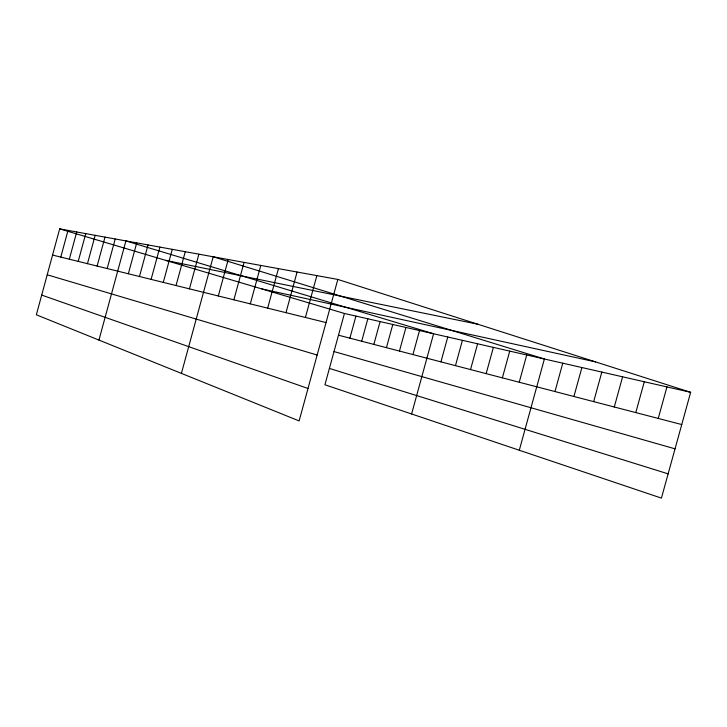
<?xml version="1.0" encoding="UTF-8"?>
<svg xmlns="http://www.w3.org/2000/svg" width="727" height="727" viewBox="0 0 727 727"><rect width="100%" height="100%" fill="white"/><g stroke="black" fill="none" stroke-linecap="round" stroke-linejoin="round"><path stroke-width="1.09" d="M337.828 279.432L59.669 228.878L36.35 314.8L299.124 420.924L337.828 279.432L690.65 392.307L661.425 498.122L324.924 384.774L344.434 313.464L690.65 392.307M60.777 257.085L68.029 230.395M69.329 259.203L76.717 231.977M78.216 261.393L85.759 233.621M87.467 263.674L95.173 235.33M97.118 266.055L104.988 237.12M107.178 268.545L115.22 238.974M98.945 340.072L125.907 240.919L433.601 333.775L411.609 413.972M128.343 273.761L136.74 242.891M139.466 276.514L148.054 244.944M151.107 279.386L159.895 247.098M163.284 282.394L172.281 249.343M176.052 285.538L185.267 251.706M189.438 288.846L198.889 254.177M181.414 373.387L213.193 256.776L544.396 359.002L519.296 450.249M218.3 295.971L228.242 259.512M233.876 299.815L244.081 262.392M250.297 303.868L260.793 265.428M267.645 308.148L278.432 268.636M285.984 312.674L297.089 272.025M305.413 317.472L316.854 275.615M349.896 338.164L355.939 316.091M361.683 341.236L367.826 318.789M373.851 344.398L380.103 321.588M386.437 347.679L392.798 324.478M399.459 351.068L405.93 327.468M412.945 354.576L419.524 330.567M440.935 361.864L447.759 336.992M455.465 365.645L462.417 340.336M470.533 369.57L477.612 343.798M486.163 373.642L493.379 347.388M502.384 377.858L509.736 351.114M519.232 382.248L526.73 354.976M554.965 391.553L562.771 363.182M573.921 396.488L581.891 367.544M593.677 401.631L601.82 372.079M614.288 406.993L622.603 376.813M635.789 412.591L644.295 381.748M658.253 418.443L666.95 386.909M165.683 260.375L477.884 324.242M261.765 288.91L595.64 361.91M52.562 255.059L326.032 322.561M338.482 335.192L681.744 424.55M334.011 351.559L675.038 448.841M59.669 228.878L344.434 313.464M47.21 274.779L317.145 355.04M329.395 368.416L668.131 473.85M41.703 295.089L308.003 388.482"/></g></svg>
